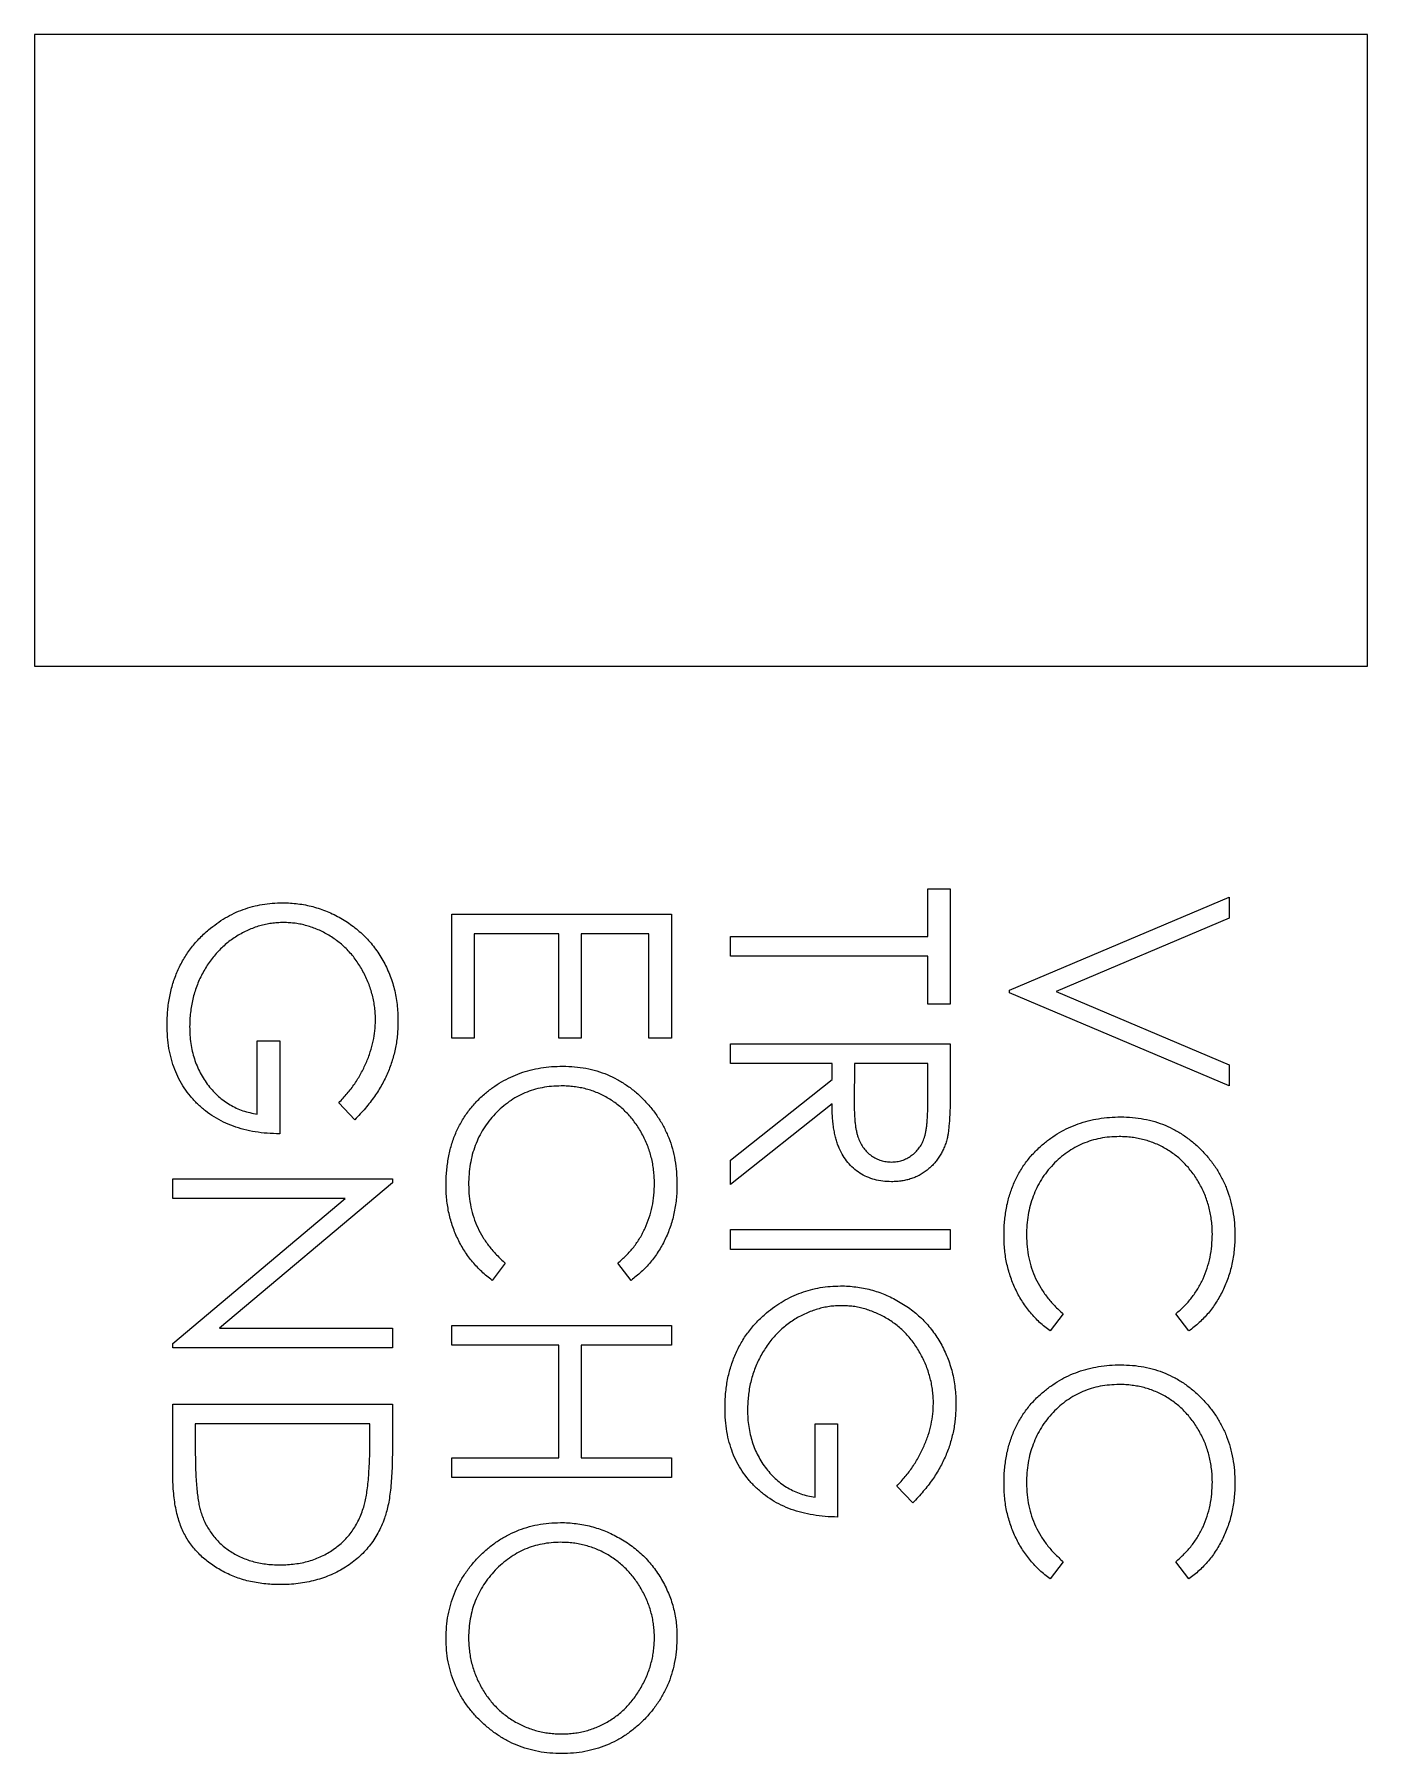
# Model space of a CAD drawing. Header units: millimetres. Extents: x -108 to 108, y -38 to 32.
# Drawn here: x -6.07 to 6.07, y 4.13 to 19.77 of the extents above; entities that cross this region are included whole.
import ezdxf

# ---------------------------------------------------------------- set-up
doc = ezdxf.new("R2010")
doc.units = ezdxf.units.MM

msp = doc.modelspace()

# ---------------------------------------------------------------- linework, layer by layer
at = {"color": 7, "linetype": 'Continuous', "lineweight": 25}
for p, q in [((6.07, 19.775), (-6.07, 19.775)), ((-6.07, 19.775), (-6.07, 14.025)), ((6.07, 14.025), (6.07, 19.775)), ((-6.07, 14.025), (6.07, 14.025)), ((2.065, 11.999), (2.27, 11.999)), ((2.065, 11.563), (2.065, 11.999)), ((2.27, 11.999), (2.27, 10.948)), ((2.81, 11.076), (4.81, 11.922)), ((4.81, 11.922), (4.81, 11.73)), ((-2.27, 11.769), (-0.27, 11.769)), ((-2.27, 10.64), (-2.27, 11.769)), ((-0.27, 11.769), (-0.27, 10.64)), ((-2.065, 11.589), (-2.065, 10.64)), ((-1.296, 11.589), (-2.065, 11.589)), ((-1.296, 10.64), (-1.296, 11.589)), ((-1.091, 11.589), (-1.091, 10.64)), ((-0.475, 11.589), (-1.091, 11.589)), ((-0.475, 10.64), (-0.475, 11.589)), ((4.81, 11.73), (3.234, 11.063)), ((0.27, 11.384), (0.27, 11.563)), ((0.27, 11.563), (2.065, 11.563)), ((2.065, 11.384), (0.27, 11.384)), ((2.065, 10.948), (2.065, 11.384)), ((2.81, 11.051), (2.81, 11.076)), ((4.81, 10.204), (2.81, 11.051)), ((3.234, 11.063), (4.81, 10.397)), ((2.27, 10.948), (2.065, 10.948)), ((-2.065, 10.64), (-2.27, 10.64)), ((-1.091, 10.64), (-1.296, 10.64)), ((-0.27, 10.64), (-0.475, 10.64)), ((-4.041, 10.615), (-3.836, 10.615)), ((-4.041, 9.948), (-4.041, 10.615)), ((-3.836, 10.615), (-3.836, 9.769)), ((0.27, 10.589), (2.27, 10.589)), ((0.27, 10.41), (0.27, 10.589)), ((2.27, 10.589), (2.27, 10.189)), ((1.193, 10.41), (0.27, 10.41)), ((1.193, 10.264), (1.193, 10.41)), ((1.398, 10.41), (1.395, 10.043)), ((2.065, 10.41), (1.398, 10.41)), ((2.065, 10.035), (2.065, 10.41)), ((4.81, 10.397), (4.81, 10.204)), ((0.27, 9.529), (1.193, 10.264)), ((-3.151, 9.897), (-3.297, 10.051)), ((1.193, 10.042), (0.27, 9.307)), ((0.27, 9.307), (0.27, 9.529)), ((-4.81, 9.358), (-2.81, 9.358)), ((-4.81, 9.179), (-4.81, 9.358)), ((-2.81, 9.321), (-4.384, 7.999)), ((-2.81, 9.358), (-2.81, 9.321)), ((-4.81, 7.861), (-3.239, 9.179)), ((-3.239, 9.179), (-4.81, 9.179)), ((0.27, 8.897), (2.27, 8.897)), ((0.27, 8.717), (0.27, 8.897)), ((2.27, 8.897), (2.27, 8.717)), ((2.27, 8.717), (0.27, 8.717)), ((-1.783, 8.592), (-1.902, 8.435)), ((-0.637, 8.435), (-0.757, 8.592)), ((-4.384, 7.999), (-2.81, 7.999)), ((-2.81, 7.999), (-2.81, 7.82)), ((-2.27, 8.025), (-0.27, 8.025)), ((-2.27, 7.846), (-2.27, 8.025)), ((-0.27, 8.025), (-0.27, 7.846)), ((3.297, 8.131), (3.178, 7.974)), ((4.443, 7.974), (4.323, 8.131)), ((-4.81, 7.82), (-4.81, 7.861)), ((-1.296, 7.846), (-2.27, 7.846)), ((-1.296, 6.82), (-1.296, 7.846)), ((-1.091, 7.846), (-1.091, 6.82)), ((-0.27, 7.846), (-1.091, 7.846)), ((-2.81, 7.82), (-4.81, 7.82)), ((-4.81, 7.307), (-2.81, 7.307)), ((-4.81, 6.687), (-4.81, 7.307)), ((-2.81, 7.307), (-2.81, 6.903)), ((-4.605, 7.128), (-4.605, 6.898)), ((-3.015, 7.128), (-4.605, 7.128)), ((-3.015, 6.987), (-3.015, 7.128)), ((1.039, 7.128), (1.244, 7.128)), ((1.039, 6.461), (1.039, 7.128)), ((1.244, 7.128), (1.244, 6.281)), ((-2.27, 6.82), (-1.296, 6.82)), ((-2.27, 6.64), (-2.27, 6.82)), ((-1.091, 6.82), (-0.27, 6.82)), ((-0.27, 6.82), (-0.27, 6.64)), ((-0.27, 6.64), (-2.27, 6.64)), ((1.929, 6.41), (1.783, 6.563)), ((3.297, 5.874), (3.178, 5.717)), ((4.443, 5.717), (4.323, 5.874))]:
    msp.add_line(p, q, dxfattribs=at)
for points, knots in [([(-4.483, 11.626), (-4.459, 11.645), (-4.41, 11.684), (-4.333, 11.734), (-4.253, 11.777), (-4.169, 11.811), (-4.083, 11.838), (-3.994, 11.857), (-3.903, 11.869), (-3.841, 11.87), (-3.809, 11.871)], [0, 0, 0, 0, 0.127896, 0.253668, 0.376738, 0.499344, 0.621999, 0.745699, 0.871345, 1, 1, 1, 1]), ([(-3.809, 11.871), (-3.786, 11.871), (-3.739, 11.87), (-3.67, 11.863), (-3.601, 11.852), (-3.534, 11.837), (-3.469, 11.817), (-3.404, 11.793), (-3.341, 11.764), (-3.28, 11.731), (-3.22, 11.695), (-3.164, 11.655), (-3.111, 11.612), (-3.061, 11.566), (-3.015, 11.516), (-2.972, 11.463), (-2.932, 11.407), (-2.896, 11.347), (-2.864, 11.285), (-2.836, 11.221), (-2.812, 11.155), (-2.792, 11.087), (-2.778, 11.017), (-2.767, 10.945), (-2.76, 10.871), (-2.759, 10.821), (-2.759, 10.795)], [0, 0, 0, 0, 0.042042, 0.08355, 0.124652, 0.165314, 0.206254, 0.247057, 0.288418, 0.330078, 0.371767, 0.412848, 0.453422, 0.493967, 0.534349, 0.574922, 0.615865, 0.657226, 0.698986, 0.740469, 0.78231, 0.824555, 0.867032, 0.910493, 0.954616, 1, 1, 1, 1]), ([(-4.861, 10.759), (-4.861, 10.782), (-4.86, 10.826), (-4.856, 10.892), (-4.849, 10.956), (-4.838, 11.018), (-4.825, 11.079), (-4.809, 11.138), (-4.789, 11.194), (-4.767, 11.25), (-4.742, 11.303), (-4.714, 11.355), (-4.683, 11.404), (-4.649, 11.452), (-4.612, 11.499), (-4.572, 11.543), (-4.529, 11.586), (-4.498, 11.612), (-4.483, 11.626)], [0, 0, 0, 0, 0.069237, 0.136557, 0.202094, 0.266464, 0.329769, 0.391879, 0.453271, 0.514115, 0.57439, 0.634142, 0.693923, 0.754152, 0.81447, 0.875661, 0.937348, 1, 1, 1, 1]), ([(-3.801, 11.692), (-3.82, 11.691), (-3.856, 11.69), (-3.911, 11.685), (-3.965, 11.674), (-4.019, 11.662), (-4.072, 11.644), (-4.124, 11.622), (-4.176, 11.597), (-4.226, 11.568), (-4.275, 11.536), (-4.321, 11.5), (-4.365, 11.462), (-4.405, 11.42), (-4.444, 11.376), (-4.479, 11.328), (-4.512, 11.277), (-4.542, 11.224), (-4.569, 11.169), (-4.592, 11.112), (-4.612, 11.054), (-4.628, 10.994), (-4.641, 10.934), (-4.649, 10.871), (-4.655, 10.808), (-4.656, 10.765), (-4.656, 10.744)], [0, 0, 0, 0, 0.038993, 0.07788, 0.116649, 0.155344, 0.194634, 0.234276, 0.274561, 0.315681, 0.357032, 0.398094, 0.439109, 0.479843, 0.521283, 0.562849, 0.6053, 0.648415, 0.691733, 0.735154, 0.778373, 0.821664, 0.865526, 0.909733, 0.954523, 1, 1, 1, 1]), ([(-2.964, 10.801), (-2.964, 10.821), (-2.965, 10.86), (-2.971, 10.917), (-2.979, 10.974), (-2.992, 11.03), (-3.008, 11.086), (-3.027, 11.14), (-3.051, 11.194), (-3.078, 11.247), (-3.107, 11.299), (-3.139, 11.347), (-3.174, 11.393), (-3.212, 11.435), (-3.252, 11.475), (-3.295, 11.512), (-3.34, 11.545), (-3.388, 11.576), (-3.437, 11.603), (-3.487, 11.627), (-3.538, 11.646), (-3.589, 11.663), (-3.641, 11.676), (-3.694, 11.685), (-3.747, 11.69), (-3.783, 11.691), (-3.801, 11.692)], [0, 0, 0, 0, 0.042848, 0.085584, 0.127738, 0.170094, 0.212536, 0.255515, 0.298646, 0.342636, 0.386565, 0.429577, 0.471703, 0.513552, 0.555118, 0.596385, 0.637976, 0.679684, 0.7212, 0.761763, 0.80208, 0.841782, 0.881042, 0.920621, 0.960095, 1, 1, 1, 1]), ([(-3.297, 10.051), (-3.271, 10.079), (-3.22, 10.134), (-3.152, 10.223), (-3.095, 10.317), (-3.048, 10.414), (-3.01, 10.512), (-2.984, 10.61), (-2.967, 10.706), (-2.965, 10.77), (-2.964, 10.801)], [0, 0, 0, 0, 0.1365057, 0.2690316, 0.3989196, 0.527082, 0.6522723, 0.7721365, 0.8874883, 1, 1, 1, 1]), ([(-3.836, 9.769), (-3.874, 9.77), (-3.949, 9.771), (-4.058, 9.785), (-4.161, 9.806), (-4.258, 9.836), (-4.349, 9.874), (-4.434, 9.921), (-4.513, 9.976), (-4.585, 10.039), (-4.65, 10.109), (-4.707, 10.185), (-4.755, 10.267), (-4.794, 10.355), (-4.824, 10.448), (-4.846, 10.547), (-4.859, 10.651), (-4.86, 10.723), (-4.861, 10.759)], [0, 0, 0, 0, 0.0712723, 0.1394927, 0.2046354, 0.2674057, 0.3284456, 0.3883972, 0.4477339, 0.5073916, 0.5667676, 0.6254783, 0.6840665, 0.7432484, 0.8040334, 0.8664988, 0.9317232, 1, 1, 1, 1]), ([(-4.656, 10.744), (-4.656, 10.718), (-4.655, 10.667), (-4.646, 10.592), (-4.633, 10.52), (-4.614, 10.451), (-4.59, 10.386), (-4.561, 10.323), (-4.526, 10.264), (-4.486, 10.207), (-4.442, 10.155), (-4.394, 10.109), (-4.343, 10.068), (-4.289, 10.033), (-4.232, 10.002), (-4.171, 9.978), (-4.107, 9.96), (-4.063, 9.952), (-4.041, 9.948)], [0, 0, 0, 0, 0.070632, 0.138698, 0.204924, 0.269449, 0.332647, 0.395314, 0.457778, 0.520673, 0.58287, 0.643335, 0.702602, 0.760732, 0.819484, 0.878265, 0.938489, 1, 1, 1, 1]), ([(-2.759, 10.795), (-2.759, 10.775), (-2.76, 10.734), (-2.764, 10.673), (-2.771, 10.613), (-2.781, 10.553), (-2.795, 10.495), (-2.811, 10.438), (-2.829, 10.381), (-2.852, 10.325), (-2.877, 10.27), (-2.905, 10.216), (-2.938, 10.162), (-2.973, 10.108), (-3.013, 10.054), (-3.056, 10.001), (-3.102, 9.948), (-3.135, 9.914), (-3.151, 9.897)], [0, 0, 0, 0, 0.061617, 0.12218, 0.182217, 0.241473, 0.300957, 0.359966, 0.41903, 0.478066, 0.537991, 0.598959, 0.66132, 0.725246, 0.791219, 0.858745, 0.928317, 1, 1, 1, 1]), ([(-1.972, 10.13), (-1.947, 10.151), (-1.897, 10.191), (-1.817, 10.242), (-1.733, 10.286), (-1.646, 10.322), (-1.554, 10.35), (-1.459, 10.369), (-1.36, 10.382), (-1.293, 10.383), (-1.258, 10.384)], [0, 0, 0, 0, 0.1243285, 0.247156, 0.3687797, 0.4907339, 0.6136138, 0.7389576, 0.8673106, 1, 1, 1, 1]), ([(-1.258, 10.384), (-1.222, 10.383), (-1.152, 10.381), (-1.048, 10.367), (-0.948, 10.342), (-0.853, 10.309), (-0.762, 10.265), (-0.676, 10.212), (-0.594, 10.15), (-0.518, 10.078), (-0.448, 9.999), (-0.386, 9.915), (-0.335, 9.826), (-0.292, 9.732), (-0.259, 9.633), (-0.236, 9.529), (-0.221, 9.42), (-0.22, 9.346), (-0.219, 9.308)], [0, 0, 0, 0, 0.064556, 0.127011, 0.18795, 0.247928, 0.307764, 0.368249, 0.429483, 0.492755, 0.556268, 0.618226, 0.679663, 0.741252, 0.80342, 0.866819, 0.93233, 1, 1, 1, 1]), ([(-1.272, 10.204), (-1.302, 10.204), (-1.36, 10.202), (-1.445, 10.19), (-1.526, 10.171), (-1.603, 10.142), (-1.678, 10.107), (-1.747, 10.062), (-1.814, 10.01), (-1.876, 9.95), (-1.932, 9.885), (-1.982, 9.815), (-2.023, 9.74), (-2.057, 9.662), (-2.084, 9.579), (-2.102, 9.492), (-2.114, 9.401), (-2.116, 9.338), (-2.116, 9.307)], [0, 0, 0, 0, 0.064323, 0.12629, 0.186726, 0.246146, 0.305576, 0.365429, 0.426326, 0.48884, 0.551725, 0.613919, 0.675484, 0.737334, 0.800229, 0.864502, 0.931041, 1, 1, 1, 1]), ([(-0.424, 9.319), (-0.424, 9.339), (-0.425, 9.379), (-0.431, 9.438), (-0.439, 9.496), (-0.452, 9.554), (-0.468, 9.609), (-0.487, 9.664), (-0.51, 9.717), (-0.537, 9.77), (-0.566, 9.82), (-0.598, 9.867), (-0.633, 9.912), (-0.67, 9.954), (-0.709, 9.992), (-0.751, 10.028), (-0.795, 10.061), (-0.842, 10.091), (-0.89, 10.118), (-0.94, 10.141), (-0.992, 10.161), (-1.045, 10.177), (-1.1, 10.189), (-1.156, 10.198), (-1.213, 10.204), (-1.252, 10.204), (-1.272, 10.204)], [0, 0, 0, 0, 0.043958, 0.087509, 0.130473, 0.173052, 0.215425, 0.257675, 0.300181, 0.343153, 0.38596, 0.427724, 0.468859, 0.509536, 0.549725, 0.589825, 0.630254, 0.67072, 0.711239, 0.751608, 0.791759, 0.832446, 0.873309, 0.914536, 0.95692, 1, 1, 1, 1]), ([(2.27, 10.189), (2.27, 10.162), (2.27, 10.111), (2.269, 10.037), (2.266, 9.971), (2.264, 9.911), (2.259, 9.857), (2.255, 9.811), (2.25, 9.771), (2.245, 9.747), (2.243, 9.736)], [0, 0, 0, 0, 0.176258, 0.338434, 0.484822, 0.617158, 0.734698, 0.837385, 0.926372, 1, 1, 1, 1]), ([(-2.321, 9.305), (-2.321, 9.327), (-2.321, 9.369), (-2.316, 9.432), (-2.309, 9.493), (-2.3, 9.553), (-2.288, 9.611), (-2.272, 9.666), (-2.255, 9.721), (-2.234, 9.773), (-2.211, 9.824), (-2.185, 9.873), (-2.156, 9.92), (-2.125, 9.966), (-2.091, 10.01), (-2.054, 10.052), (-2.014, 10.093), (-1.986, 10.118), (-1.972, 10.13)], [0, 0, 0, 0, 0.069663, 0.13775, 0.203917, 0.26878, 0.332414, 0.394754, 0.45618, 0.516996, 0.577396, 0.637198, 0.696999, 0.756756, 0.816554, 0.876948, 0.938132, 1, 1, 1, 1]), ([(1.735, 9.333), (1.708, 9.334), (1.656, 9.335), (1.581, 9.35), (1.511, 9.375), (1.445, 9.41), (1.387, 9.454), (1.335, 9.507), (1.292, 9.568), (1.262, 9.625), (1.243, 9.676), (1.229, 9.718), (1.219, 9.763), (1.209, 9.812), (1.202, 9.865), (1.197, 9.921), (1.194, 9.98), (1.193, 10.021), (1.193, 10.042)], [0, 0, 0, 0, 0.078775, 0.153711, 0.226699, 0.299172, 0.371166, 0.442978, 0.516334, 0.592857, 0.63351, 0.676624, 0.722915, 0.771971, 0.823829, 0.879386, 0.937952, 1, 1, 1, 1]), ([(1.395, 10.043), (1.395, 10.026), (1.395, 9.993), (1.398, 9.945), (1.4, 9.901), (1.404, 9.859), (1.409, 9.822), (1.416, 9.787), (1.423, 9.757), (1.435, 9.721), (1.453, 9.681), (1.48, 9.637), (1.513, 9.6), (1.551, 9.568), (1.594, 9.543), (1.639, 9.525), (1.686, 9.514), (1.719, 9.513), (1.736, 9.512)], [0, 0, 0, 0, 0.071663, 0.138903, 0.20117, 0.259106, 0.312232, 0.360655, 0.405057, 0.445069, 0.51874, 0.589419, 0.658415, 0.727587, 0.796337, 0.863185, 0.930954, 1, 1, 1, 1]), ([(1.736, 9.512), (1.752, 9.513), (1.784, 9.514), (1.83, 9.525), (1.874, 9.544), (1.915, 9.569), (1.953, 9.6), (1.985, 9.636), (2.011, 9.677), (2.028, 9.715), (2.039, 9.749), (2.046, 9.778), (2.052, 9.811), (2.056, 9.849), (2.06, 9.89), (2.063, 9.935), (2.065, 9.983), (2.065, 10.017), (2.065, 10.035)], [0, 0, 0, 0, 0.0688, 0.136337, 0.203757, 0.272787, 0.342622, 0.411089, 0.479278, 0.549403, 0.587739, 0.630725, 0.678947, 0.732559, 0.791155, 0.855313, 0.925101, 1, 1, 1, 1]), ([(3.108, 9.669), (3.133, 9.689), (3.183, 9.729), (3.263, 9.781), (3.347, 9.825), (3.434, 9.861), (3.526, 9.888), (3.621, 9.908), (3.72, 9.92), (3.787, 9.922), (3.822, 9.922)], [0, 0, 0, 0, 0.124329, 0.247156, 0.36878, 0.490734, 0.613614, 0.738958, 0.867311, 1, 1, 1, 1]), ([(3.822, 9.922), (3.858, 9.922), (3.928, 9.92), (4.032, 9.905), (4.132, 9.881), (4.227, 9.848), (4.318, 9.804), (4.404, 9.751), (4.486, 9.688), (4.562, 9.617), (4.632, 9.538), (4.694, 9.454), (4.745, 9.364), (4.788, 9.27), (4.821, 9.171), (4.844, 9.067), (4.859, 8.958), (4.86, 8.884), (4.861, 8.846)], [0, 0, 0, 0, 0.064556, 0.127011, 0.18795, 0.247928, 0.307764, 0.368249, 0.429483, 0.492755, 0.556268, 0.618226, 0.679663, 0.741252, 0.80342, 0.866819, 0.93233, 1, 1, 1, 1]), ([(2.243, 9.736), (2.239, 9.721), (2.232, 9.692), (2.217, 9.65), (2.199, 9.611), (2.179, 9.573), (2.155, 9.538), (2.129, 9.504), (2.099, 9.473), (2.067, 9.444), (2.032, 9.418), (1.996, 9.395), (1.957, 9.376), (1.916, 9.36), (1.874, 9.348), (1.829, 9.339), (1.783, 9.334), (1.751, 9.333), (1.735, 9.333)], [0, 0, 0, 0, 0.064211, 0.127052, 0.188727, 0.249109, 0.309897, 0.370266, 0.430669, 0.492745, 0.554114, 0.615726, 0.676828, 0.738464, 0.801336, 0.865197, 0.931648, 1, 1, 1, 1]), ([(3.808, 9.743), (3.778, 9.742), (3.72, 9.741), (3.635, 9.728), (3.554, 9.709), (3.477, 9.68), (3.402, 9.645), (3.333, 9.6), (3.266, 9.549), (3.204, 9.489), (3.148, 9.424), (3.098, 9.353), (3.057, 9.279), (3.023, 9.2), (2.996, 9.117), (2.978, 9.03), (2.966, 8.939), (2.964, 8.877), (2.964, 8.845)], [0, 0, 0, 0, 0.064323, 0.12629, 0.186726, 0.246146, 0.305576, 0.365429, 0.426326, 0.48884, 0.551725, 0.613919, 0.675484, 0.737334, 0.800229, 0.864502, 0.931041, 1, 1, 1, 1]), ([(4.656, 8.858), (4.656, 8.878), (4.655, 8.917), (4.649, 8.977), (4.641, 9.035), (4.628, 9.092), (4.612, 9.148), (4.593, 9.202), (4.57, 9.256), (4.543, 9.308), (4.514, 9.358), (4.482, 9.406), (4.447, 9.45), (4.41, 9.492), (4.371, 9.531), (4.329, 9.567), (4.285, 9.599), (4.238, 9.629), (4.19, 9.656), (4.14, 9.679), (4.088, 9.699), (4.035, 9.715), (3.98, 9.728), (3.924, 9.736), (3.867, 9.742), (3.828, 9.743), (3.808, 9.743)], [0, 0, 0, 0, 0.043958, 0.087509, 0.130473, 0.173052, 0.215425, 0.257675, 0.300181, 0.343153, 0.38596, 0.427724, 0.468859, 0.509536, 0.549725, 0.589825, 0.630254, 0.67072, 0.711239, 0.751608, 0.791759, 0.832446, 0.873309, 0.914536, 0.95692, 1, 1, 1, 1]), ([(2.759, 8.844), (2.759, 8.865), (2.759, 8.908), (2.764, 8.971), (2.771, 9.032), (2.78, 9.091), (2.792, 9.149), (2.808, 9.205), (2.825, 9.259), (2.846, 9.312), (2.869, 9.362), (2.895, 9.411), (2.924, 9.459), (2.955, 9.505), (2.989, 9.548), (3.026, 9.59), (3.066, 9.631), (3.094, 9.656), (3.108, 9.669)], [0, 0, 0, 0, 0.069663, 0.13775, 0.203917, 0.26878, 0.332414, 0.394754, 0.45618, 0.516996, 0.577396, 0.637198, 0.696999, 0.756756, 0.816554, 0.876948, 0.938132, 1, 1, 1, 1]), ([(-1.902, 8.435), (-1.918, 8.448), (-1.951, 8.473), (-1.997, 8.514), (-2.04, 8.557), (-2.08, 8.602), (-2.118, 8.65), (-2.152, 8.7), (-2.184, 8.752), (-2.212, 8.807), (-2.238, 8.863), (-2.26, 8.922), (-2.279, 8.982), (-2.295, 9.043), (-2.307, 9.107), (-2.315, 9.171), (-2.321, 9.238), (-2.321, 9.283), (-2.321, 9.305)], [0, 0, 0, 0, 0.061672, 0.123049, 0.183469, 0.243719, 0.304269, 0.364851, 0.425591, 0.487034, 0.548861, 0.611156, 0.673539, 0.73697, 0.800792, 0.866017, 0.932103, 1, 1, 1, 1]), ([(-2.116, 9.307), (-2.115, 9.272), (-2.113, 9.203), (-2.097, 9.102), (-2.071, 9.006), (-2.035, 8.914), (-1.987, 8.826), (-1.93, 8.743), (-1.861, 8.664), (-1.809, 8.616), (-1.783, 8.592)], [0, 0, 0, 0, 0.128515, 0.252949, 0.374755, 0.49594, 0.617181, 0.740909, 0.867811, 1, 1, 1, 1]), ([(-0.757, 8.592), (-0.744, 8.604), (-0.717, 8.626), (-0.68, 8.662), (-0.645, 8.699), (-0.612, 8.738), (-0.583, 8.779), (-0.555, 8.821), (-0.531, 8.865), (-0.501, 8.926), (-0.47, 9.006), (-0.443, 9.106), (-0.427, 9.211), (-0.425, 9.283), (-0.424, 9.319)], [0, 0, 0, 0, 0.063163, 0.125475, 0.187121, 0.248294, 0.309295, 0.36985, 0.430973, 0.492456, 0.616148, 0.740844, 0.868183, 1, 1, 1, 1]), ([(-0.219, 9.308), (-0.219, 9.285), (-0.22, 9.239), (-0.225, 9.172), (-0.234, 9.107), (-0.246, 9.043), (-0.261, 8.98), (-0.28, 8.92), (-0.303, 8.861), (-0.328, 8.804), (-0.357, 8.749), (-0.389, 8.696), (-0.423, 8.647), (-0.46, 8.599), (-0.5, 8.554), (-0.543, 8.512), (-0.589, 8.472), (-0.621, 8.448), (-0.637, 8.435)], [0, 0, 0, 0, 0.068544, 0.135676, 0.201205, 0.265669, 0.329637, 0.392763, 0.455062, 0.517479, 0.579139, 0.640086, 0.700207, 0.759818, 0.819637, 0.879361, 0.939515, 1, 1, 1, 1]), ([(3.178, 7.974), (3.162, 7.986), (3.129, 8.012), (3.083, 8.052), (3.04, 8.095), (3, 8.141), (2.962, 8.188), (2.928, 8.239), (2.896, 8.291), (2.868, 8.345), (2.842, 8.402), (2.82, 8.46), (2.801, 8.52), (2.785, 8.582), (2.773, 8.645), (2.765, 8.71), (2.759, 8.776), (2.759, 8.821), (2.759, 8.844)], [0, 0, 0, 0, 0.061672, 0.123049, 0.183469, 0.243719, 0.304269, 0.364851, 0.425591, 0.487034, 0.548861, 0.611156, 0.673539, 0.73697, 0.800792, 0.866017, 0.932103, 1, 1, 1, 1]), ([(2.964, 8.845), (2.965, 8.81), (2.967, 8.741), (2.983, 8.641), (3.009, 8.544), (3.045, 8.452), (3.093, 8.364), (3.15, 8.281), (3.219, 8.202), (3.271, 8.155), (3.297, 8.131)], [0, 0, 0, 0, 0.128515, 0.252949, 0.374755, 0.49594, 0.617181, 0.740909, 0.867811, 1, 1, 1, 1]), ([(4.323, 8.131), (4.336, 8.142), (4.363, 8.164), (4.4, 8.2), (4.435, 8.237), (4.468, 8.276), (4.497, 8.317), (4.525, 8.359), (4.549, 8.403), (4.579, 8.464), (4.61, 8.544), (4.637, 8.645), (4.653, 8.75), (4.655, 8.821), (4.656, 8.858)], [0, 0, 0, 0, 0.063163, 0.125475, 0.187121, 0.248294, 0.309295, 0.36985, 0.430973, 0.492456, 0.616148, 0.740844, 0.868183, 1, 1, 1, 1]), ([(4.861, 8.846), (4.861, 8.823), (4.86, 8.778), (4.855, 8.711), (4.846, 8.645), (4.834, 8.581), (4.819, 8.519), (4.8, 8.458), (4.777, 8.399), (4.752, 8.342), (4.723, 8.287), (4.691, 8.235), (4.657, 8.185), (4.62, 8.137), (4.58, 8.093), (4.537, 8.05), (4.491, 8.01), (4.459, 7.986), (4.443, 7.974)], [0, 0, 0, 0, 0.068544, 0.135676, 0.201205, 0.265669, 0.329637, 0.392763, 0.455062, 0.517479, 0.579139, 0.640086, 0.700207, 0.759818, 0.819637, 0.879361, 0.939515, 1, 1, 1, 1]), ([(0.597, 8.139), (0.621, 8.158), (0.67, 8.197), (0.747, 8.247), (0.827, 8.289), (0.911, 8.324), (0.997, 8.351), (1.086, 8.37), (1.177, 8.382), (1.239, 8.383), (1.271, 8.384)], [0, 0, 0, 0, 0.127896, 0.253668, 0.376738, 0.499344, 0.621999, 0.745699, 0.871345, 1, 1, 1, 1]), ([(1.271, 8.384), (1.294, 8.384), (1.341, 8.383), (1.41, 8.376), (1.479, 8.365), (1.546, 8.35), (1.611, 8.33), (1.676, 8.306), (1.739, 8.277), (1.8, 8.244), (1.86, 8.208), (1.916, 8.168), (1.969, 8.125), (2.019, 8.079), (2.065, 8.029), (2.108, 7.976), (2.148, 7.919), (2.184, 7.86), (2.216, 7.798), (2.244, 7.734), (2.268, 7.668), (2.288, 7.6), (2.302, 7.53), (2.313, 7.458), (2.32, 7.384), (2.321, 7.334), (2.321, 7.308)], [0, 0, 0, 0, 0.042042, 0.08355, 0.124652, 0.165314, 0.206254, 0.247057, 0.288418, 0.330078, 0.371767, 0.412848, 0.453422, 0.493967, 0.534349, 0.574922, 0.615865, 0.657226, 0.698986, 0.740469, 0.78231, 0.824555, 0.867032, 0.910493, 0.954616, 1, 1, 1, 1]), ([(0.219, 7.272), (0.219, 7.295), (0.22, 7.339), (0.224, 7.405), (0.231, 7.469), (0.242, 7.531), (0.255, 7.592), (0.271, 7.65), (0.291, 7.707), (0.313, 7.763), (0.338, 7.816), (0.366, 7.867), (0.397, 7.917), (0.431, 7.965), (0.468, 8.012), (0.508, 8.056), (0.551, 8.099), (0.582, 8.125), (0.597, 8.139)], [0, 0, 0, 0, 0.069237, 0.136557, 0.202094, 0.266464, 0.329769, 0.391879, 0.453271, 0.514115, 0.57439, 0.634142, 0.693923, 0.754152, 0.81447, 0.875661, 0.937348, 1, 1, 1, 1]), ([(1.279, 8.204), (1.26, 8.204), (1.224, 8.203), (1.169, 8.198), (1.115, 8.187), (1.061, 8.174), (1.008, 8.156), (0.956, 8.135), (0.904, 8.11), (0.854, 8.081), (0.805, 8.049), (0.759, 8.013), (0.715, 7.974), (0.675, 7.933), (0.636, 7.888), (0.601, 7.841), (0.568, 7.79), (0.538, 7.737), (0.511, 7.682), (0.488, 7.625), (0.468, 7.567), (0.452, 7.507), (0.439, 7.446), (0.431, 7.384), (0.425, 7.321), (0.424, 7.278), (0.424, 7.257)], [0, 0, 0, 0, 0.038993, 0.07788, 0.116649, 0.155344, 0.194634, 0.234276, 0.274561, 0.315681, 0.357032, 0.398094, 0.439109, 0.479843, 0.521283, 0.562849, 0.6053, 0.648415, 0.691733, 0.735154, 0.778373, 0.821664, 0.865526, 0.909733, 0.954523, 1, 1, 1, 1]), ([(2.116, 7.314), (2.116, 7.334), (2.115, 7.372), (2.109, 7.43), (2.101, 7.487), (2.088, 7.543), (2.072, 7.598), (2.053, 7.653), (2.029, 7.707), (2.002, 7.76), (1.973, 7.811), (1.941, 7.86), (1.906, 7.906), (1.868, 7.948), (1.828, 7.988), (1.785, 8.024), (1.74, 8.058), (1.692, 8.088), (1.643, 8.115), (1.593, 8.139), (1.542, 8.159), (1.491, 8.176), (1.439, 8.189), (1.386, 8.198), (1.333, 8.203), (1.297, 8.204), (1.279, 8.204)], [0, 0, 0, 0, 0.042848, 0.085584, 0.127738, 0.170094, 0.212536, 0.255515, 0.298646, 0.342636, 0.386565, 0.429577, 0.471703, 0.513552, 0.555118, 0.596385, 0.637976, 0.679684, 0.7212, 0.761763, 0.80208, 0.841782, 0.881042, 0.920621, 0.960095, 1, 1, 1, 1]), ([(3.108, 7.412), (3.133, 7.433), (3.183, 7.473), (3.263, 7.524), (3.347, 7.569), (3.434, 7.604), (3.526, 7.632), (3.621, 7.651), (3.72, 7.664), (3.787, 7.665), (3.822, 7.666)], [0, 0, 0, 0, 0.1243285, 0.247156, 0.3687797, 0.4907339, 0.6136138, 0.7389576, 0.8673106, 1, 1, 1, 1]), ([(3.822, 7.666), (3.858, 7.665), (3.928, 7.663), (4.032, 7.649), (4.132, 7.624), (4.227, 7.591), (4.318, 7.548), (4.404, 7.495), (4.486, 7.432), (4.562, 7.36), (4.632, 7.282), (4.694, 7.197), (4.745, 7.108), (4.788, 7.014), (4.821, 6.915), (4.844, 6.811), (4.859, 6.702), (4.86, 6.628), (4.861, 6.59)], [0, 0, 0, 0, 0.064556, 0.127011, 0.18795, 0.247928, 0.307764, 0.368249, 0.429483, 0.492755, 0.556268, 0.618226, 0.679663, 0.741252, 0.80342, 0.866819, 0.93233, 1, 1, 1, 1]), ([(2.759, 6.587), (2.759, 6.609), (2.759, 6.652), (2.764, 6.714), (2.771, 6.775), (2.78, 6.835), (2.792, 6.893), (2.808, 6.948), (2.825, 7.003), (2.846, 7.055), (2.869, 7.106), (2.895, 7.155), (2.924, 7.202), (2.955, 7.248), (2.989, 7.292), (3.026, 7.334), (3.066, 7.375), (3.094, 7.4), (3.108, 7.412)], [0, 0, 0, 0, 0.069663, 0.13775, 0.203917, 0.26878, 0.332414, 0.394754, 0.45618, 0.516996, 0.577396, 0.637198, 0.696999, 0.756756, 0.816554, 0.876948, 0.938132, 1, 1, 1, 1]), ([(3.808, 7.487), (3.778, 7.486), (3.72, 7.484), (3.635, 7.472), (3.554, 7.453), (3.477, 7.424), (3.402, 7.389), (3.333, 7.344), (3.266, 7.292), (3.204, 7.233), (3.148, 7.167), (3.098, 7.097), (3.057, 7.022), (3.023, 6.944), (2.996, 6.861), (2.978, 6.774), (2.966, 6.683), (2.964, 6.62), (2.964, 6.589)], [0, 0, 0, 0, 0.064323, 0.12629, 0.186726, 0.246146, 0.305576, 0.365429, 0.426326, 0.48884, 0.551725, 0.613919, 0.675484, 0.737334, 0.800229, 0.864502, 0.931041, 1, 1, 1, 1]), ([(4.656, 6.601), (4.656, 6.621), (4.655, 6.661), (4.649, 6.72), (4.641, 6.779), (4.628, 6.836), (4.612, 6.891), (4.593, 6.946), (4.57, 6.999), (4.543, 7.052), (4.514, 7.102), (4.482, 7.149), (4.447, 7.194), (4.41, 7.236), (4.371, 7.274), (4.329, 7.31), (4.285, 7.343), (4.238, 7.373), (4.19, 7.4), (4.14, 7.423), (4.088, 7.443), (4.035, 7.459), (3.98, 7.471), (3.924, 7.48), (3.867, 7.486), (3.828, 7.486), (3.808, 7.487)], [0, 0, 0, 0, 0.043958, 0.087509, 0.130473, 0.173052, 0.215425, 0.257675, 0.300181, 0.343153, 0.38596, 0.427724, 0.468859, 0.509536, 0.549725, 0.589825, 0.630254, 0.67072, 0.711239, 0.751608, 0.791759, 0.832446, 0.873309, 0.914536, 0.95692, 1, 1, 1, 1]), ([(1.244, 6.281), (1.206, 6.282), (1.131, 6.284), (1.022, 6.298), (0.919, 6.319), (0.822, 6.349), (0.731, 6.387), (0.646, 6.434), (0.567, 6.489), (0.495, 6.552), (0.43, 6.622), (0.373, 6.698), (0.325, 6.78), (0.286, 6.867), (0.256, 6.961), (0.234, 7.059), (0.221, 7.164), (0.22, 7.236), (0.219, 7.272)], [0, 0, 0, 0, 0.071272, 0.139493, 0.204635, 0.267406, 0.328446, 0.388397, 0.447734, 0.507392, 0.566768, 0.625478, 0.684067, 0.743248, 0.804033, 0.866499, 0.931723, 1, 1, 1, 1]), ([(0.424, 7.257), (0.424, 7.231), (0.425, 7.18), (0.434, 7.105), (0.447, 7.033), (0.466, 6.964), (0.49, 6.899), (0.519, 6.836), (0.554, 6.776), (0.594, 6.72), (0.638, 6.668), (0.686, 6.621), (0.737, 6.58), (0.791, 6.545), (0.848, 6.515), (0.909, 6.491), (0.973, 6.472), (1.017, 6.465), (1.039, 6.461)], [0, 0, 0, 0, 0.070632, 0.138698, 0.204924, 0.269449, 0.332647, 0.395314, 0.457778, 0.520673, 0.58287, 0.643335, 0.702602, 0.760732, 0.819484, 0.878265, 0.938489, 1, 1, 1, 1]), ([(1.783, 6.563), (1.809, 6.591), (1.86, 6.647), (1.928, 6.736), (1.985, 6.83), (2.032, 6.927), (2.07, 7.025), (2.096, 7.122), (2.113, 7.219), (2.115, 7.283), (2.116, 7.314)], [0, 0, 0, 0, 0.136506, 0.269032, 0.39892, 0.527082, 0.652272, 0.772137, 0.887488, 1, 1, 1, 1]), ([(2.321, 7.308), (2.321, 7.288), (2.32, 7.246), (2.316, 7.185), (2.309, 7.125), (2.299, 7.066), (2.285, 7.008), (2.269, 6.95), (2.251, 6.894), (2.228, 6.838), (2.203, 6.783), (2.175, 6.729), (2.142, 6.674), (2.107, 6.621), (2.067, 6.567), (2.024, 6.514), (1.978, 6.461), (1.945, 6.427), (1.929, 6.41)], [0, 0, 0, 0, 0.061617, 0.12218, 0.182217, 0.241473, 0.300957, 0.359966, 0.41903, 0.478066, 0.537991, 0.598959, 0.66132, 0.725246, 0.791219, 0.858745, 0.928317, 1, 1, 1, 1]), ([(-4.605, 6.898), (-4.605, 6.865), (-4.604, 6.802), (-4.602, 6.71), (-4.598, 6.627), (-4.593, 6.551), (-4.585, 6.484), (-4.577, 6.424), (-4.567, 6.372), (-4.558, 6.341), (-4.554, 6.326)], [0, 0, 0, 0, 0.171901, 0.330628, 0.475549, 0.606746, 0.725024, 0.829742, 0.921323, 1, 1, 1, 1]), ([(-3.071, 6.372), (-3.067, 6.389), (-3.057, 6.425), (-3.046, 6.483), (-3.036, 6.548), (-3.028, 6.622), (-3.023, 6.702), (-3.018, 6.79), (-3.015, 6.886), (-3.015, 6.952), (-3.015, 6.987)], [0, 0, 0, 0, 0.084319, 0.179285, 0.286583, 0.405111, 0.535593, 0.67819, 0.832976, 1, 1, 1, 1]), ([(-2.81, 6.903), (-2.81, 6.868), (-2.811, 6.8), (-2.814, 6.702), (-2.819, 6.612), (-2.827, 6.528), (-2.837, 6.453), (-2.849, 6.385), (-2.864, 6.324), (-2.876, 6.286), (-2.882, 6.269)], [0, 0, 0, 0, 0.16429, 0.317407, 0.458845, 0.588746, 0.707831, 0.81577, 0.91288, 1, 1, 1, 1]), ([(-3.835, 5.666), (-3.86, 5.666), (-3.909, 5.667), (-3.98, 5.673), (-4.05, 5.683), (-4.117, 5.697), (-4.183, 5.714), (-4.246, 5.736), (-4.306, 5.762), (-4.364, 5.792), (-4.419, 5.824), (-4.471, 5.86), (-4.519, 5.896), (-4.562, 5.937), (-4.603, 5.979), (-4.64, 6.024), (-4.673, 6.071), (-4.702, 6.121), (-4.728, 6.175), (-4.75, 6.233), (-4.769, 6.297), (-4.784, 6.365), (-4.796, 6.438), (-4.804, 6.517), (-4.809, 6.6), (-4.81, 6.658), (-4.81, 6.687)], [0, 0, 0, 0, 0.046076, 0.090797, 0.134281, 0.177005, 0.218799, 0.260135, 0.300966, 0.341496, 0.381461, 0.420134, 0.457932, 0.494759, 0.531032, 0.56696, 0.602531, 0.638141, 0.674888, 0.713498, 0.754468, 0.797837, 0.844006, 0.893083, 0.944969, 1, 1, 1, 1]), ([(3.178, 5.717), (3.162, 5.73), (3.129, 5.755), (3.083, 5.796), (3.04, 5.839), (3, 5.885), (2.962, 5.932), (2.928, 5.982), (2.896, 6.035), (2.868, 6.089), (2.842, 6.145), (2.82, 6.204), (2.801, 6.264), (2.785, 6.325), (2.773, 6.389), (2.765, 6.454), (2.759, 6.52), (2.759, 6.565), (2.759, 6.587)], [0, 0, 0, 0, 0.061672, 0.123049, 0.183469, 0.243719, 0.304269, 0.364851, 0.425591, 0.487034, 0.548861, 0.611156, 0.673539, 0.73697, 0.800792, 0.866017, 0.932103, 1, 1, 1, 1]), ([(2.964, 6.589), (2.965, 6.554), (2.967, 6.485), (2.983, 6.384), (3.009, 6.288), (3.045, 6.196), (3.093, 6.108), (3.15, 6.025), (3.219, 5.946), (3.271, 5.899), (3.297, 5.874)], [0, 0, 0, 0, 0.128515, 0.252949, 0.374755, 0.49594, 0.617181, 0.740909, 0.867811, 1, 1, 1, 1]), ([(4.323, 5.874), (4.336, 5.886), (4.363, 5.908), (4.4, 5.944), (4.435, 5.981), (4.468, 6.02), (4.497, 6.061), (4.525, 6.103), (4.549, 6.147), (4.579, 6.208), (4.61, 6.288), (4.637, 6.388), (4.653, 6.493), (4.655, 6.565), (4.656, 6.601)], [0, 0, 0, 0, 0.0631633, 0.1254749, 0.1871212, 0.2482943, 0.3092949, 0.3698501, 0.4309734, 0.492456, 0.616148, 0.7408437, 0.8681826, 1, 1, 1, 1]), ([(4.861, 6.59), (4.861, 6.567), (4.86, 6.521), (4.855, 6.454), (4.846, 6.389), (4.834, 6.325), (4.819, 6.262), (4.8, 6.202), (4.777, 6.143), (4.752, 6.086), (4.723, 6.031), (4.691, 5.978), (4.657, 5.929), (4.62, 5.881), (4.58, 5.836), (4.537, 5.794), (4.491, 5.754), (4.459, 5.73), (4.443, 5.717)], [0, 0, 0, 0, 0.068544, 0.135676, 0.201205, 0.265669, 0.329637, 0.392763, 0.455062, 0.517479, 0.579139, 0.640086, 0.700207, 0.759818, 0.819637, 0.879361, 0.939515, 1, 1, 1, 1]), ([(-4.554, 6.326), (-4.548, 6.308), (-4.535, 6.272), (-4.512, 6.22), (-4.484, 6.172), (-4.454, 6.126), (-4.419, 6.083), (-4.381, 6.043), (-4.339, 6.006), (-4.294, 5.973), (-4.246, 5.943), (-4.195, 5.917), (-4.141, 5.895), (-4.085, 5.877), (-4.026, 5.863), (-3.965, 5.853), (-3.901, 5.847), (-3.857, 5.846), (-3.835, 5.846)], [0, 0, 0, 0, 0.0624039, 0.1233174, 0.1830936, 0.2417421, 0.3008631, 0.3599543, 0.4191458, 0.4797846, 0.5410941, 0.6025365, 0.66452, 0.7278518, 0.7929299, 0.8596961, 0.9284765, 1, 1, 1, 1]), ([(-3.835, 5.846), (-3.811, 5.846), (-3.765, 5.846), (-3.698, 5.854), (-3.633, 5.864), (-3.571, 5.879), (-3.511, 5.899), (-3.454, 5.923), (-3.399, 5.951), (-3.348, 5.984), (-3.299, 6.02), (-3.255, 6.06), (-3.214, 6.104), (-3.177, 6.151), (-3.144, 6.201), (-3.116, 6.255), (-3.091, 6.312), (-3.078, 6.352), (-3.071, 6.372)], [0, 0, 0, 0, 0.070142, 0.137795, 0.2032, 0.267139, 0.329981, 0.391589, 0.453055, 0.514083, 0.574741, 0.634599, 0.693842, 0.753474, 0.81315, 0.874096, 0.936015, 1, 1, 1, 1]), ([(-2.882, 6.269), (-2.891, 6.245), (-2.908, 6.2), (-2.941, 6.135), (-2.979, 6.073), (-3.02, 6.015), (-3.068, 5.962), (-3.118, 5.912), (-3.175, 5.867), (-3.235, 5.824), (-3.3, 5.787), (-3.367, 5.755), (-3.438, 5.727), (-3.512, 5.705), (-3.588, 5.687), (-3.668, 5.675), (-3.751, 5.667), (-3.807, 5.666), (-3.835, 5.666)], [0, 0, 0, 0, 0.061542, 0.121689, 0.181146, 0.239864, 0.298688, 0.357631, 0.417586, 0.478661, 0.540404, 0.602339, 0.665116, 0.728572, 0.79366, 0.860541, 0.929239, 1, 1, 1, 1]), ([(-2.321, 5.176), (-2.32, 5.212), (-2.319, 5.283), (-2.304, 5.388), (-2.28, 5.489), (-2.247, 5.585), (-2.204, 5.677), (-2.151, 5.765), (-2.088, 5.848), (-2.018, 5.926), (-1.94, 5.997), (-1.858, 6.059), (-1.771, 6.112), (-1.68, 6.155), (-1.586, 6.189), (-1.487, 6.212), (-1.384, 6.228), (-1.314, 6.229), (-1.279, 6.23)], [0, 0, 0, 0, 0.065823, 0.129755, 0.192084, 0.253475, 0.314589, 0.376095, 0.438845, 0.50309, 0.56732, 0.629682, 0.690981, 0.751436, 0.811993, 0.873142, 0.935632, 1, 1, 1, 1]), ([(-1.279, 6.23), (-1.255, 6.23), (-1.208, 6.229), (-1.138, 6.222), (-1.068, 6.211), (-1.001, 6.196), (-0.934, 6.176), (-0.869, 6.152), (-0.805, 6.124), (-0.744, 6.091), (-0.684, 6.055), (-0.627, 6.016), (-0.574, 5.973), (-0.524, 5.927), (-0.477, 5.878), (-0.434, 5.825), (-0.394, 5.77), (-0.358, 5.712), (-0.325, 5.651), (-0.297, 5.589), (-0.272, 5.526), (-0.253, 5.462), (-0.237, 5.396), (-0.227, 5.329), (-0.22, 5.261), (-0.219, 5.215), (-0.219, 5.192)], [0, 0, 0, 0, 0.043213, 0.085881, 0.128132, 0.170168, 0.211938, 0.253861, 0.29602, 0.338574, 0.38115, 0.422821, 0.464245, 0.505121, 0.54615, 0.587164, 0.628522, 0.670271, 0.71197, 0.753242, 0.794029, 0.83487, 0.875486, 0.916539, 0.958, 1, 1, 1, 1]), ([(-1.278, 6.051), (-1.307, 6.05), (-1.364, 6.048), (-1.447, 6.036), (-1.527, 6.017), (-1.603, 5.988), (-1.677, 5.952), (-1.746, 5.908), (-1.812, 5.856), (-1.874, 5.797), (-1.931, 5.732), (-1.98, 5.664), (-2.022, 5.592), (-2.057, 5.516), (-2.084, 5.438), (-2.102, 5.355), (-2.114, 5.27), (-2.116, 5.212), (-2.116, 5.183)], [0, 0, 0, 0, 0.064504, 0.1268993, 0.1877465, 0.2481497, 0.3085861, 0.369583, 0.431827, 0.4961797, 0.5606679, 0.6235045, 0.6852604, 0.7465368, 0.8083274, 0.8704862, 0.9343169, 1, 1, 1, 1]), ([(-0.424, 5.183), (-0.424, 5.202), (-0.425, 5.24), (-0.431, 5.296), (-0.439, 5.351), (-0.452, 5.406), (-0.468, 5.46), (-0.488, 5.513), (-0.511, 5.565), (-0.538, 5.616), (-0.567, 5.666), (-0.6, 5.713), (-0.635, 5.757), (-0.672, 5.799), (-0.712, 5.837), (-0.754, 5.873), (-0.799, 5.906), (-0.846, 5.936), (-0.895, 5.963), (-0.946, 5.987), (-0.998, 6.006), (-1.051, 6.022), (-1.106, 6.035), (-1.162, 6.044), (-1.22, 6.05), (-1.258, 6.05), (-1.278, 6.051)], [0, 0, 0, 0, 0.042024, 0.083647, 0.124987, 0.166252, 0.207707, 0.24936, 0.291742, 0.334482, 0.3772, 0.419541, 0.46103, 0.502083, 0.542879, 0.58379, 0.624854, 0.666216, 0.707392, 0.74855, 0.789649, 0.830735, 0.872067, 0.913991, 0.956497, 1, 1, 1, 1]), ([(-1.269, 4.128), (-1.305, 4.128), (-1.376, 4.13), (-1.48, 4.145), (-1.58, 4.169), (-1.676, 4.202), (-1.768, 4.245), (-1.855, 4.298), (-1.938, 4.36), (-2.016, 4.431), (-2.088, 4.508), (-2.15, 4.591), (-2.203, 4.678), (-2.246, 4.77), (-2.28, 4.865), (-2.304, 4.965), (-2.319, 5.069), (-2.32, 5.14), (-2.321, 5.176)], [0, 0, 0, 0, 0.0652225, 0.128561, 0.1903086, 0.2513624, 0.3123682, 0.3737656, 0.4362592, 0.5003909, 0.5645069, 0.6269518, 0.6884747, 0.7492613, 0.8101669, 0.8716789, 0.9347775, 1, 1, 1, 1]), ([(-2.116, 5.183), (-2.116, 5.163), (-2.115, 5.124), (-2.11, 5.066), (-2.101, 5.008), (-2.089, 4.952), (-2.073, 4.897), (-2.054, 4.843), (-2.031, 4.791), (-2.005, 4.739), (-1.976, 4.69), (-1.944, 4.643), (-1.91, 4.599), (-1.873, 4.558), (-1.834, 4.519), (-1.791, 4.484), (-1.747, 4.451), (-1.7, 4.421), (-1.651, 4.394), (-1.6, 4.371), (-1.548, 4.351), (-1.495, 4.335), (-1.44, 4.322), (-1.384, 4.314), (-1.327, 4.308), (-1.288, 4.307), (-1.269, 4.307)], [0, 0, 0, 0, 0.043634, 0.08654, 0.129181, 0.171441, 0.213422, 0.255273, 0.297378, 0.33995, 0.382358, 0.423721, 0.464872, 0.505574, 0.546006, 0.586382, 0.627054, 0.668262, 0.709541, 0.750421, 0.79109, 0.832022, 0.873132, 0.914608, 0.956955, 1, 1, 1, 1]), ([(-0.219, 5.192), (-0.22, 5.155), (-0.221, 5.082), (-0.236, 4.975), (-0.26, 4.873), (-0.292, 4.775), (-0.336, 4.682), (-0.388, 4.594), (-0.45, 4.51), (-0.521, 4.432), (-0.599, 4.361), (-0.681, 4.298), (-0.768, 4.246), (-0.86, 4.202), (-0.956, 4.169), (-1.057, 4.145), (-1.162, 4.13), (-1.233, 4.128), (-1.269, 4.128)], [0, 0, 0, 0, 0.066568, 0.130745, 0.193406, 0.254981, 0.316103, 0.377249, 0.439386, 0.503132, 0.566684, 0.628244, 0.689101, 0.749353, 0.810176, 0.871614, 0.934871, 1, 1, 1, 1]), ([(-1.269, 4.307), (-1.249, 4.307), (-1.211, 4.308), (-1.154, 4.314), (-1.099, 4.322), (-1.044, 4.335), (-0.992, 4.351), (-0.941, 4.371), (-0.891, 4.394), (-0.843, 4.421), (-0.796, 4.451), (-0.752, 4.484), (-0.71, 4.52), (-0.671, 4.558), (-0.634, 4.6), (-0.6, 4.645), (-0.567, 4.692), (-0.538, 4.743), (-0.511, 4.795), (-0.488, 4.848), (-0.468, 4.902), (-0.452, 4.957), (-0.439, 5.012), (-0.431, 5.068), (-0.425, 5.125), (-0.424, 5.164), (-0.424, 5.183)], [0, 0, 0, 0, 0.042915, 0.08513, 0.126474, 0.167454, 0.207977, 0.248251, 0.288752, 0.329672, 0.370539, 0.411131, 0.451821, 0.492409, 0.533489, 0.575266, 0.617444, 0.660675, 0.703944, 0.746872, 0.789084, 0.831392, 0.873237, 0.915165, 0.95738, 1, 1, 1, 1])]:
    msp.add_open_spline(points, degree=3, knots=knots, dxfattribs=at)

doc.saveas('drawing.dxf')
